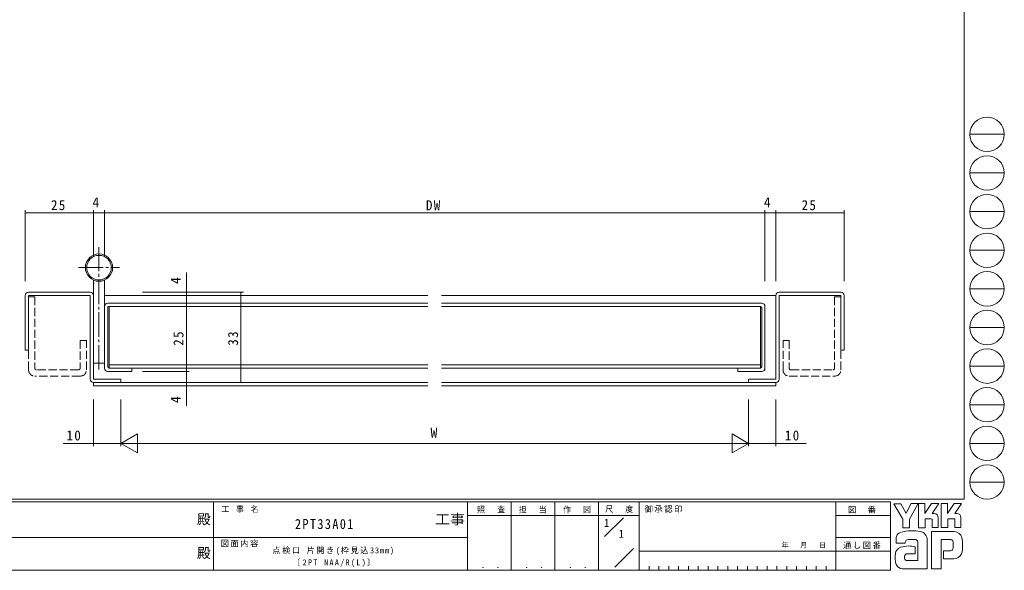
# Model space of a CAD drawing. Units: millimetres on the paper. Extents: x -297 to 270, y -210 to 193.
# Drawn here: x -91 to 269.7, y -210 to -8.5 of the extents above; entities that cross this region are included whole.
import ezdxf
from ezdxf.enums import TextEntityAlignment as Align

# ---------------------------------------------------------------- set-up
doc = ezdxf.new("R2010")
doc.units = ezdxf.units.MM
doc.linetypes.add('CHAIN2', pattern=[12, 9, -1, 1, -1])
doc.linetypes.add('DASHED3', pattern=[4, 3, -1])
for name, color, linetype, lineweight in [('0-1_USER1', 7, 'Continuous', 9), ('0-3_YKK_11', 7, 'Continuous', 9), ('0-4_YKK_12', 2, 'Continuous', 9), ('0-5_YSS_K', 4, 'DASHED3', 9), ('0-7_YKK_D', 6, 'Continuous', 9)]:
    doc.layers.add(name, color=color, linetype=linetype, lineweight=lineweight)
doc.layers.add('0-2_YKK_ZWAK', color=7, linetype='Continuous')
doc.styles.add('ＭＳ ゴシック', font='')
doc.styles.get('ＭＳ ゴシック').set_extended_font_data('MS Gothic')

msp = doc.modelspace()

# ---------------------------------------------------------------- linework, layer by layer
at = {"layer": '0-1_USER1'}
for p, q in [((255, 191), (255, -184)), ((257.126, -50.44), (269.726, -50.44)), ((257.126, -64.58), (269.726, -64.58)), ((257.126, -78.72), (269.726, -78.72)), ((257.126, -92.86), (269.726, -92.86)), ((257.126, -107), (269.726, -107)), ((257.126, -121.14), (269.726, -121.14)), ((257.126, -135.28), (269.726, -135.28)), ((257.126, -149.42), (269.726, -149.42)), ((257.126, -163.56), (269.726, -163.56)), ((257.126, -177.7), (269.726, -177.7)), ((255, -184), (-295, -184)), ((228, -185), (-295, -185)), ((-20, -185), (-20, -210)), ((73, -185), (73, -210)), ((89, -185), (89, -210)), ((105, -185), (105, -210)), ((121, -185), (121, -210)), ((136, -185), (136, -210)), ((208, -185), (208, -210)), ((228, -185), (228, -210)), ((229.312, -185.647), (231.822, -185.647)), ((232.594, -191.285), (229.312, -185.647)), ((235.597, -185.57), (233.772, -189.122)), ((238.328, -194.451), (238.328, -185.589)), ((246.553, -185.512), (248.889, -185.512)), ((246.553, -194.374), (246.553, -185.512)), ((251.341, -185.512), (254.044, -185.512)), ((253.774, -185.975), (251.544, -189.161)), ((254.044, -185.512), (253.774, -185.975)), ((121.703, -189.999), (73, -189.999)), ((121.703, -189.999), (136, -189.999)), ((123.264, -197.669), (130.188, -190.745)), ((208, -190), (228, -190)), ((242.981, -191.13), (240.703, -191.13)), ((243.985, -189.219), (243.243, -189.219)), ((245.53, -190.763), (245.53, -194.393)), ((248.986, -191.111), (248.986, -194.374)), ((251.264, -191.111), (248.986, -191.111)), ((251.573, -191.227), (251.264, -191.111)), ((252.286, -189.161), (251.544, -189.161)), ((253.832, -190.763), (253.832, -194.354)), ((248.986, -194.374), (246.553, -194.374)), ((251.573, -194.354), (251.573, -191.227)), ((251.573, -194.318), (251.609, -194.354)), ((253.832, -194.354), (251.573, -194.354)), ((-111, -197.999), (-19, -197.999)), ((-19, -197.999), (73, -197.999)), ((208, -197.999), (228, -197.999)), ((251.303, -195.783), (243.02, -195.783)), ((243.02, -195.783), (243.02, -209.433)), ((230.084, -200.05), (230.084, -198.672)), ((233.405, -200.05), (230.084, -200.05)), ((237.247, -198.718), (234.606, -198.768)), ((238.019, -206.479), (238.019, -199.529)), ((241.514, -198.988), (241.514, -209.414)), ((246.611, -198.756), (249.932, -198.756)), ((246.611, -209.433), (246.611, -198.756)), ((250.981, -199.826), (250.994, -201.708)), ((127.052, -208.818), (133.854, -202.015)), ((136, -203), (208, -203)), ((228, -202.999), (208, -202.999)), ((237.054, -203.95), (234.201, -203.953)), ((247.48, -202.849), (247.48, -205.803)), ((250.009, -202.849), (247.48, -202.849)), ((139.6, -208.5), (139.6, -210)), ((143.2, -208.5), (143.2, -210)), ((146.8, -208.5), (146.8, -210)), ((150.4, -208.5), (150.4, -210)), ((154, -208.5), (154, -210)), ((157.6, -208.5), (157.6, -210)), ((161.2, -208.5), (161.2, -210)), ((164.8, -208.5), (164.8, -210)), ((168.4, -208.5), (168.4, -210)), ((172, -208.5), (172, -210)), ((175.6, -208.5), (175.6, -210)), ((179.2, -208.5), (179.2, -210)), ((182.8, -208.5), (182.8, -210)), ((186.4, -208.5), (186.4, -210)), ((190, -208.5), (190, -210)), ((193.6, -208.5), (193.6, -210)), ((197.2, -208.5), (197.2, -210)), ((200.8, -208.5), (200.8, -210)), ((204.4, -208.5), (204.4, -210)), ((234.004, -206.479), (238.019, -206.479)), ((237.71, -206.479), (237.962, -206.479)), ((238.019, -206.478), (238.02, -206.479)), ((247.48, -205.803), (251.283, -205.803)), ((251.283, -205.803), (252.055, -205.63)), ((-295, -210), (228, -210)), ((233.405, -209.472), (232.343, -209.472)), ((241.282, -209.452), (233.405, -209.472)), ((241.514, -209.414), (241.282, -209.452))]:
    msp.add_line(p, q, dxfattribs=at)
for points in [[(231.822, -185.647), (233.617, -189.006), (233.772, -189.122)], [(235.597, -185.57), (238.187, -185.57), (234.95, -191.304)], [(238.328, -185.589), (240.626, -185.589), (240.626, -189.231), (243.039, -185.551)], [(243.039, -185.551), (245.771, -185.551), (243.243, -189.219)], [(248.889, -185.512), (248.889, -189.22), (251.341, -185.512)], [(240.703, -191.13), (240.703, -194.451), (238.328, -194.451)], [(245.53, -194.393), (243.29, -194.393), (243.29, -191.246), (242.981, -191.13)], [(234.95, -191.304), (234.95, -194.47), (232.594, -194.47), (232.594, -191.285)], [(236.552, -201.266), (237.054, -201.382), (237.054, -203.95)], [(243.02, -209.433), (246.051, -209.433), (246.611, -209.433)]]:
    msp.add_lwpolyline(points, dxfattribs=at)
for centre in [(263.426, -50.44), (263.426, -64.58), (263.426, -78.72), (263.426, -92.86), (263.426, -107), (263.426, -121.14), (263.426, -135.28), (263.426, -149.42), (263.426, -163.56), (263.426, -177.7)]:
    msp.add_circle(centre, 6.3, dxfattribs=at)
for centre, radius, start, end in [((243.985, -190.763), 1.545, 0.00165, 89.99603), ((252.286, -190.706), 1.545, 0.00165, 89.99603), ((233.685, -198.69), 3.598, 158.41083, 179.71774), ((232.005, -197.897), 1.746, 109.02126, 161.51263), ((235.659, -208.144), 12.629, 89.89165, 109.30847), ((236.03, -210.331), 14.82, 78.78009, 91.46938), ((238.379, -198.926), 3.178, 40.66422, 80.31693), ((238.221, -198.918), 3.294, 358.78058, 38.76563), ((251.194, -198.886), 3.101, 14.44571, 87.08746), ((239.547, -200.848), 14.9, 350.99026, 10.67624), ((232.591, -204.234), 2.792, 121.8271, 169.08475), ((234.8, -210.61), 9.506, 79.38097, 112.05824), ((234.911, -200.005), 1.507, 138.46381, 181.71359), ((234.511, -199.979), 1.215, 85.50551, 126.78038), ((236.897, -199.824), 1.161, 14.75519, 72.44994), ((250.046, -199.628), 0.878, 16.43123, 96.91661), ((248.379, -200.148), 2.624, 4.93422, 17.03551), ((248.364, -201.458), 2.64, 343.6902, 354.75362), ((237.606, -205.282), 7.916, 168.76372, 199.80078), ((234.844, -205.234), 1.692, 171.08202, 216.71922), ((234.207, -204.985), 1.032, 90.33952, 178.03638), ((250.01, -201.917), 0.933, 269.95467, 342.90144), ((251.239, -202.675), 3.065, 285.4429, 349.90448), ((232.6, -206.745), 2.731, 207.31435, 263.59464), ((234.179, -205.404), 1.09, 230.97279, 260.7549)]:
    msp.add_arc(centre, radius, start, end, dxfattribs=at)
at = {"layer": '0-3_YKK_11'}
for p, q in [((-88.953, -109.439), (-88.953, -129.439)), ((-65.153, -108.239), (-87.753, -108.239)), ((-87.753, -129.439), (-87.753, -109.439)), ((-87.753, -109.439), (-65.153, -109.439)), ((-65.153, -109.439), (-65.153, -140.039)), ((-63.953, -140.039), (-63.953, -109.439)), ((186.047, -140.039), (186.047, -109.439)), ((187.247, -108.239), (209.847, -108.239)), ((209.847, -109.439), (187.247, -109.439)), ((187.247, -109.439), (187.247, -140.039)), ((209.847, -129.439), (209.847, -109.439)), ((211.047, -109.439), (211.047, -129.439)), ((-59.953, -113.439), (-59.953, -136.039)), ((58.547, -112.239), (-58.753, -112.239)), ((-58.753, -113.439), (-58.753, -135.539)), ((58.547, -113.439), (-58.753, -113.439)), ((-58.253, -136.039), (-58.253, -113.439)), ((180.847, -112.239), (63.547, -112.239)), ((63.547, -113.439), (180.347, -113.439)), ((180.347, -113.439), (180.847, -113.939)), ((180.347, -136.039), (180.347, -113.439)), ((180.847, -113.939), (180.847, -135.539)), ((182.047, -113.439), (182.047, -136.039)), ((-88.953, -129.439), (-87.753, -129.439)), ((211.047, -129.439), (209.847, -129.439)), ((-58.753, -135.539), (-58.253, -136.039)), ((58.547, -134.839), (-58.253, -134.839)), ((58.547, -136.039), (-58.253, -136.039)), ((-49.953, -137.239), (-49.953, -136.039)), ((63.547, -134.839), (180.347, -134.839)), ((63.547, -136.039), (180.347, -136.039)), ((172.047, -137.239), (172.047, -136.039)), ((180.847, -135.539), (180.347, -136.039)), ((-53.953, -140.039), (-63.953, -140.039)), ((-58.753, -137.239), (-49.953, -137.239)), ((-53.953, -141.239), (-53.953, -140.039)), ((180.847, -137.239), (172.047, -137.239)), ((176.047, -141.239), (176.047, -140.039)), ((176.047, -140.039), (186.047, -140.039)), ((-63.953, -141.239), (-53.953, -141.239)), ((186.047, -141.239), (176.047, -141.239))]:
    msp.add_line(p, q, dxfattribs=at)
for centre, start, end in [((-87.753, -109.439), 89.99997, 180.00002), ((-65.153, -109.439), 0, 89.99997), ((187.247, -109.439), 89.99997, 180.00002), ((209.847, -109.439), 0, 89.99997), ((-58.753, -113.439), 89.99997, 180.00002), ((180.847, -113.439), 0, 89.99997), ((-58.753, -136.039), 180.00002, 270), ((180.847, -136.039), 270, 0), ((-63.953, -140.039), 180.00002, 270), ((186.047, -140.039), 270, 0)]:
    msp.add_arc(centre, 1.2, start, end, dxfattribs=at)
at = {"layer": '0-4_YKK_12'}
for p, q in [((-59.953, -109.439), (58.547, -109.439)), ((186.047, -109.439), (63.547, -109.439)), ((-63.953, -141.239), (-63.953, -142.439)), ((-63.953, -141.239), (58.547, -141.239)), ((-63.953, -142.439), (58.547, -142.439)), ((176.047, -141.239), (63.547, -141.239)), ((186.047, -142.439), (63.547, -142.439)), ((186.047, -141.239), (186.047, -142.439))]:
    msp.add_line(p, q, dxfattribs=at)
at = {"layer": '0-5_YSS_K', "linetype": 'CHAIN2'}
for p, q in [((-61.953, -136.552), (-61.953, -91.739)), ((-69.453, -99.239), (-54.453, -99.239))]:
    msp.add_line(p, q, dxfattribs=at)
at = {"layer": '0-5_YSS_K', "linetype": 'Continuous'}
for p, q in [((-63.953, -103.822), (-63.953, -134.239)), ((-59.953, -103.822), (-59.953, -134.239)), ((-63.953, -134.239), (-59.953, -134.239))]:
    msp.add_line(p, q, dxfattribs=at)
at = {"layer": '0-5_YSS_K'}
for p, q in [((-85.453, -109.939), (-87.753, -109.939)), ((-87.753, -136.639), (-87.753, -109.939)), ((-85.453, -109.939), (-85.453, -136.039)), ((207.547, -109.939), (209.847, -109.939)), ((207.547, -109.939), (207.547, -136.039)), ((209.847, -136.639), (209.847, -109.939)), ((-66.553, -125.939), (-68.853, -125.939)), ((-68.853, -125.939), (-68.853, -136.039)), ((-66.553, -136.639), (-66.553, -125.939)), ((188.647, -125.939), (190.947, -125.939)), ((188.647, -136.639), (188.647, -125.939)), ((190.947, -125.939), (190.947, -136.039)), ((-69.453, -136.639), (-84.853, -136.639)), ((191.547, -136.639), (206.947, -136.639)), ((-68.853, -138.939), (-85.453, -138.939)), ((190.947, -138.939), (207.547, -138.939))]:
    msp.add_line(p, q, dxfattribs=at)
at = {"layer": '0-5_YSS_K', "linetype": 'Continuous'}
for radius in [5, 4.5]:
    msp.add_circle((-61.953, -99.239), radius, dxfattribs=at)
at = {"layer": '0-5_YSS_K'}
for centre, radius, start, end in [((-85.453, -136.639), 2.3, 180, 270), ((-84.853, -136.039), 0.6, 180, 270), ((-69.453, -136.039), 0.6, 270, 0), ((-68.853, -136.639), 2.3, 270, 0), ((190.947, -136.639), 2.3, 180, 270), ((191.547, -136.039), 0.6, 180, 270), ((206.947, -136.039), 0.6, 270, 0), ((207.547, -136.639), 2.3, 270, 0)]:
    msp.add_arc(centre, radius, start, end, dxfattribs=at)
at = {"layer": '0-7_YKK_D'}
for p, q in [((-88.953, -104.239), (-88.953, -78.239)), ((-88.953, -79.239), (-63.953, -79.239)), ((-63.953, -95.239), (-63.953, -78.239)), ((-63.953, -89.216), (-63.953, -78.239)), ((-63.953, -79.239), (-59.953, -79.239)), ((-59.953, -91.022), (-59.953, -78.239)), ((-59.953, -95.239), (-59.953, -78.239)), ((-59.953, -79.239), (182.047, -79.239)), ((182.047, -104.239), (182.047, -78.239)), ((182.047, -79.239), (186.047, -79.239)), ((186.047, -104.239), (186.047, -78.239)), ((211.047, -79.239), (186.047, -79.239)), ((211.047, -104.239), (211.047, -78.239)), ((-29.953, -101.051), (-29.953, -108.239)), ((-45.953, -108.239), (-28.953, -108.239)), ((-45.953, -108.239), (-8.953, -108.239)), ((-29.953, -108.239), (-29.953, -112.239)), ((-9.953, -108.239), (-9.953, -141.239)), ((-29.953, -137.239), (-29.953, -112.239)), ((-45.953, -137.239), (-28.953, -137.239)), ((-42.734, -137.239), (-28.953, -137.239)), ((-45.953, -141.239), (-28.953, -141.239)), ((-63.953, -147.539), (-63.953, -164.539)), ((-53.953, -147.539), (-53.953, -164.539)), ((-53.953, -147.539), (-53.953, -164.539)), ((176.047, -147.539), (176.047, -164.539)), ((176.047, -147.539), (176.047, -164.539)), ((186.047, -147.539), (186.047, -164.539)), ((-53.953, -163.539), (-47.891, -160.039)), ((-47.891, -167.039), (-47.891, -160.039)), ((176.047, -163.539), (169.985, -160.039)), ((169.985, -160.039), (169.985, -167.039)), ((-63.953, -163.539), (-75.073, -163.539)), ((-53.953, -163.539), (-63.953, -163.539)), ((-53.953, -163.539), (-41.829, -163.539)), ((-53.953, -163.539), (-47.891, -167.039)), ((169.047, -163.539), (-46.953, -163.539)), ((176.047, -163.539), (163.923, -163.539)), ((176.047, -163.539), (169.985, -167.039)), ((176.047, -163.539), (186.047, -163.539)), ((186.047, -163.539), (197.167, -163.539))]:
    msp.add_line(p, q, dxfattribs=at)
msp.add_lwpolyline([(-29.953, -137.239), (-29.953, -141.239), (-29.953, -149.839)], dxfattribs=at)
for centre, start, end in [((-88.953, -79.239), 0, 180), ((-88.953, -79.239), 180, 0), ((-63.953, -79.239), 0, 180), ((-63.953, -79.239), 0, 180), ((-63.953, -79.239), 180, 0), ((-63.953, -79.239), 180, 0), ((-59.953, -79.239), 0, 180), ((-59.953, -79.239), 0, 180), ((-59.953, -79.239), 180, 0), ((-59.953, -79.239), 180, 0), ((182.047, -79.239), 0, 180), ((182.047, -79.239), 0, 180), ((182.047, -79.239), 180, 0), ((182.047, -79.239), 180, 0), ((186.047, -79.239), 0, 180), ((186.047, -79.239), 0, 180), ((186.047, -79.239), 180, 0), ((186.047, -79.239), 180, 0), ((211.047, -79.239), 0, 180), ((211.047, -79.239), 180, 0), ((-29.953, -108.239), 90, 270), ((-29.953, -108.239), 270, 90), ((-9.953, -108.239), 90, 270), ((-9.953, -108.239), 270, 90), ((-29.953, -112.239), 90, 270), ((-29.953, -112.239), 90, 270), ((-29.953, -112.239), 270, 90), ((-29.953, -112.239), 270, 90), ((-29.953, -137.239), 90, 270), ((-29.953, -137.239), 90, 270), ((-29.953, -137.239), 270, 90), ((-29.953, -137.239), 270, 90), ((-29.953, -141.239), 90, 270), ((-29.953, -141.239), 270, 90), ((-9.953, -141.239), 90, 270), ((-9.953, -141.239), 270, 90), ((-63.953, -163.539), 0, 180), ((-63.953, -163.539), 180, 0), ((186.047, -163.539), 0, 180), ((186.047, -163.539), 180, 0)]:
    msp.add_arc(centre, 0.106, start, end, dxfattribs=at)

# ---------------------------------------------------------------- texts
at = {"layer": '0-1_USER1', "color": 3, "style": 'ＭＳ ゴシック'}
for p in [(-26.058, -194.254), (-26.058, -206.627)]:
    msp.add_text('殿', height=3.666, dxfattribs=at).set_placement(p, align=Align.BOTTOM_LEFT)
at = {"layer": '0-1_USER1', "color": 3, "style": 'ＭＳ ゴシック', "width": 1.1}
msp.add_text('工事', height=3.666, dxfattribs=at).set_placement((61.165, -194.254), align=Align.BOTTOM_LEFT)
at = {"layer": '0-1_USER1', "color": 4, "style": 'ＭＳ ゴシック'}
msp.add_text('年   月   日', height=1.833, dxfattribs=at).set_placement((188.126, -202.264), align=Align.BOTTOM_LEFT)
at = {"layer": '0-1_USER1', "char_height": 2.199, "attachment_point": 7, "style": 'ＭＳ ゴシック'}
for s, insert in [('\\T1.22;\\W0.95;工\\~事\\~名', (-17.134, -188.952)), ('\\T1.24;\\W0.95;照\\~\\~査', (76.564, -189.129)), ('\\T1.24;\\W0.95;担\\~\\~当', (91.825, -189.129)), ('\\T1.24;\\W0.95;作\\~\\~図', (108.086, -189.116)), ('\\T1.24;\\W0.95;尺\\~\\~度', (123.509, -188.955)), ('\\T1.17;御承認印', (137.905, -188.952)), ('\\T1.17;図\u3000番', (212.427, -189.187)), ('\\T1.17;図面内容', (-17.416, -201.534)), ('\\T1.17;通し図番', (210.628, -202.203)), ('\\T1.24;\\W0.95;\\~．\\~．', (76.182, -209.247)), ('\\T1.24;\\W0.95;\\~．\\~．', (92.182, -209.247)), ('\\T1.24;\\W0.95;\\~．\\~．', (108.182, -209.247))]:
    msp.add_mtext(s, dxfattribs=dict(at, insert=insert))
at = {"layer": '0-2_YKK_ZWAK', "style": 'ＭＳ ゴシック'}
for p in [(123, -194.999), (128.381, -198.999)]:
    msp.add_text('1', height=2.933, dxfattribs=at).set_placement(p, align=Align.BOTTOM_LEFT)
at = {"layer": '0-2_YKK_ZWAK', "color": 3, "insert": (9.837, -194.946), "char_height": 3.666, "attachment_point": 7, "style": 'ＭＳ ゴシック'}
msp.add_mtext('\\T1.22;\\W0.9;2PT33A01', dxfattribs=at)
at = {"layer": '0-2_YKK_ZWAK', "char_height": 2.199, "attachment_point": 7, "style": 'ＭＳ ゴシック'}
for s, insert in [('\\T1.22;\\W0.95;点検口\\~片開き(枠見込33mm)', (1.598, -204.392)), ('\\T1.33;\\W0.9;〔2PT\\~NAA/R(L)〕', (8.955, -208.803))]:
    msp.add_mtext(s, dxfattribs=dict(at, insert=insert))
at = {"layer": '0-7_YKK_D', "color": 3, "style": 'ＭＳ ゴシック'}
for s, p in [('4', (-64.35, -78.239)), ('4', (181.65, -78.239)), ('W', (59.512, -162.539))]:
    msp.add_text(s, height=3.666, dxfattribs=at).set_placement(p, align=Align.BOTTOM_LEFT)
for p in [(-30.953, -105.199), (-30.953, -148.786)]:
    msp.add_text('4', height=3.666, rotation=90, dxfattribs=at).set_placement(p, align=Align.BOTTOM_LEFT)
at = {"layer": '0-7_YKK_D', "color": 3, "char_height": 3.666, "attachment_point": 7, "style": 'ＭＳ ゴシック'}
for s, insert in [('\\T1.21;\\W0.95;25', (-79.535, -78.239)), ('\\T1.21;\\W0.95;DW', (57.831, -78.239)), ('\\T1.21;\\W0.95;25', (195.465, -78.239)), ('\\T1.21;\\W0.95;10', (-73.855, -162.539)), ('\\T1.21;\\W0.95;10', (189.345, -162.539))]:
    msp.add_mtext(s, dxfattribs=dict(at, insert=insert))
at = {"layer": '0-7_YKK_D', "color": 3, "char_height": 3.666, "attachment_point": 7, "rotation": 90, "style": 'ＭＳ ゴシック'}
for s, insert in [('\\T1.21;\\W0.95;25', (-30.953, -127.821)), ('\\T1.21;\\W0.95;33', (-10.953, -127.809))]:
    msp.add_mtext(s, dxfattribs=dict(at, insert=insert))

doc.saveas('drawing.dxf')
